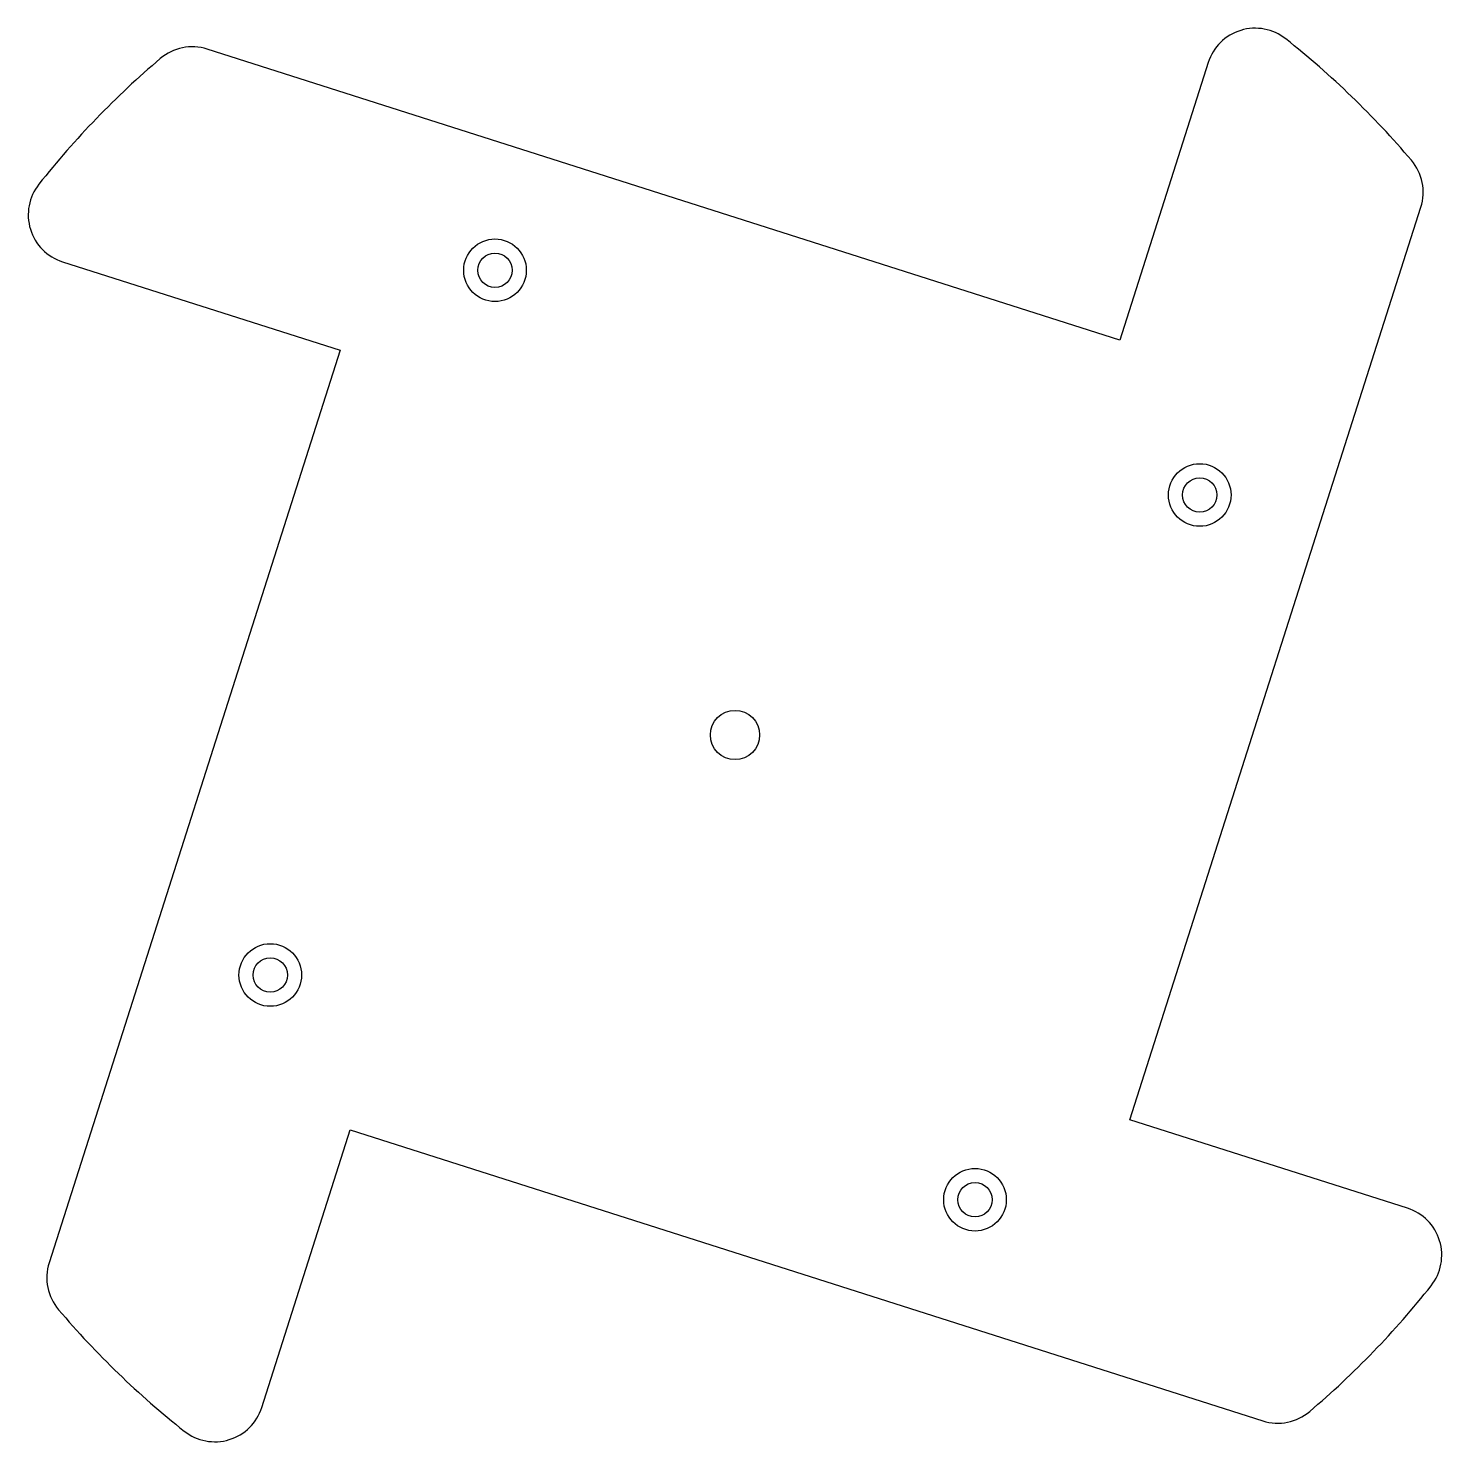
# Model space of a CAD drawing. Extents: x 713 to 999, y 498 to 785.
import ezdxf

# ---------------------------------------------------------------- set-up
doc = ezdxf.new("R2010")
doc.units = 0
doc.layers.get('0').update_dxf_attribs({"linetype": 'CONTINUOUS'})

msp = doc.modelspace()

# ---------------------------------------------------------------- linework, layer by layer
at = {"color": 7, "linetype": 'CONTINUOUS'}
for p, q in [((934.03, 721.83), (748.99, 780.83)), ((951.98, 778.09), (934.03, 721.83)), ((936.11, 563.73), (995.1, 748.77)), ((719.67, 737.7), (775.93, 719.75)), ((775.93, 719.75), (716.93, 534.71)), ((992.37, 545.78), (936.11, 563.73)), ((760.06, 505.39), (778, 561.65)), ((778, 561.65), (963.05, 502.65))]:
    msp.add_line(p, q, dxfattribs=at)
for centre, radius in [((807.35, 735.98), 6.35), ((807.35, 735.98), 3.5), ((950.26, 690.41), 6.35), ((950.26, 690.41), 3.5), ((856.02, 641.74), 5), ((761.78, 593.07), 6.35), ((761.78, 593.07), 3.5), ((904.69, 547.5), 6.35), ((904.69, 547.5), 3.5)]:
    msp.add_circle(centre, radius, dxfattribs=at)
for centre, radius, start, end in [((961.5, 775.06), 10, 51.6482, 162.3155), ((856.02, 641.74), 180, 40.3498, 51.6482), ((745.95, 771.3), 10, 72.3155, 130.3498), ((856.02, 641.74), 180, 130.3498, 141.6482), ((985.58, 751.81), 10, 342.3155, 40.3498), ((722.7, 747.22), 10, 141.6482, 252.3155), ((989.34, 536.26), 10, 321.6482, 72.3155), ((726.46, 531.67), 10, 162.3155, 220.3498), ((856.02, 641.74), 180, 310.3498, 321.6482), ((856.02, 641.74), 180, 220.3498, 231.6482), ((750.54, 508.42), 10, 231.6482, 342.3155), ((966.09, 512.18), 10, 252.3155, 310.3498)]:
    msp.add_arc(centre, radius, start, end, dxfattribs=at)

doc.saveas('drawing.dxf')
